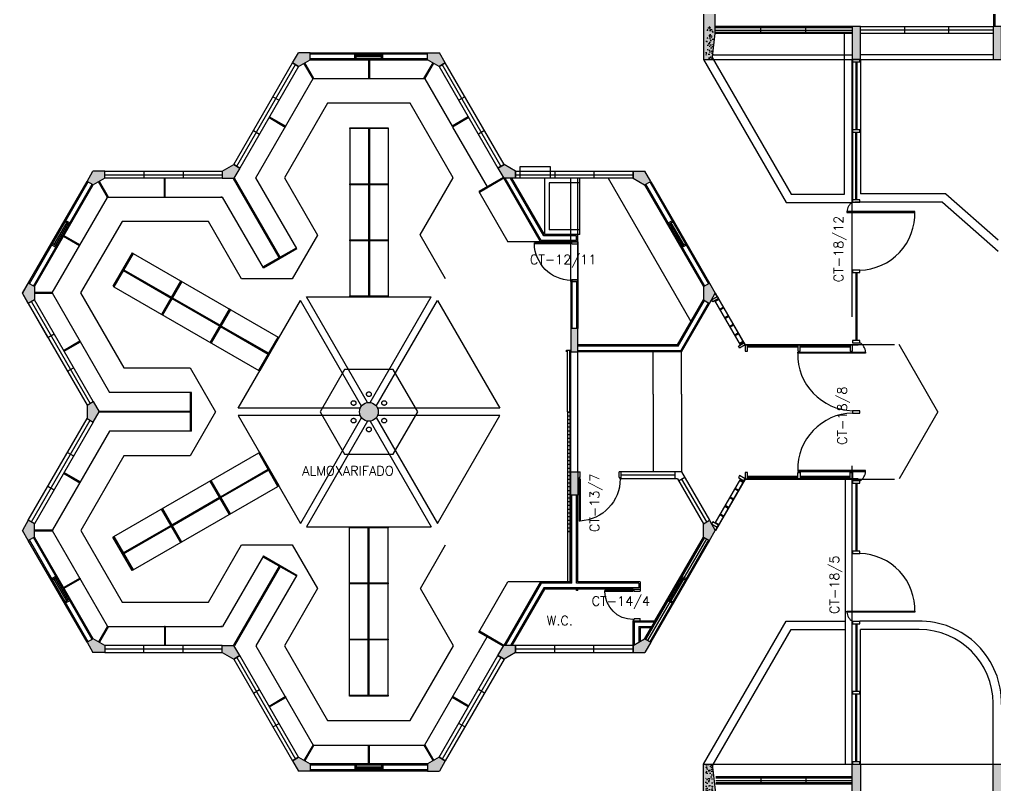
# Model space of a CAD drawing. Header units: millimetres. Extents: x 3605 to 3741, y 1123 to 1192.
# Drawn here: x 3605.4 to 3626.16, y 1149.5 to 1165.8 of the extents above; entities that cross this region are included whole.
import ezdxf

# ---------------------------------------------------------------- set-up
doc = ezdxf.new("R2010")
doc.units = ezdxf.units.MM
doc.linetypes.add('HIDDEN', pattern=[9.524999999999999, 6.35, -3.175])
doc.linetypes.add('HIDDEN2', pattern=[4.762499999999999, 3.175, -1.5875])
for name, color, linetype in [('ar-alv', 2, 'Continuous'), ('ar-banc', 1, 'Continuous'), ('ar-cal', 2, 'Continuous'), ('ar-esq', 2, 'Continuous'), ('ar-estc', 1, 'Continuous'), ('ar-piso', 1, 'Continuous'), ('ar-projarmario', 1, 'HIDDEN'), ('ar-reboco', 2, 'Continuous'), ('cap01', 2, 'Continuous'), ('cap02', 1, 'Continuous'), ('el-lumin', 1, 'HIDDEN2'), ('ENDEREÇO', 2, 'Continuous'), ('esq-01', 1, 'Continuous'), ('esq-02', 1, 'Continuous'), ('esq-03', 1, 'HIDDEN'), ('estc-01', 3, 'Continuous'), ('h-estc', 3, 'Continuous'), ('MARGEM', 1, 'Continuous'), ('nivel', 1, 'Continuous'), ('proj', 1, 'HIDDEN'), ('ptm', 2, 'Continuous'), ('ptm1', 1, 'Continuous'), ('TEXTO', 2, 'Continuous')]:
    doc.layers.add(name, color=color, linetype=linetype)
doc.styles.add('UNB-100', font='simplex.shx', dxfattribs={"height": 0.2})
doc.styles.add('UNB1-100', font='simplex.shx', dxfattribs={"height": 0.2})

# ---------------------------------------------------------------- blocks, each defined once
blk = doc.blocks.new('plr01-01p')
at = {"layer": 'h-estc'}
blk.add_hatch(color=3, dxfattribs=at).paths.add_polyline_path([(0.09000000000000341, 0.07499999999999929), (-0.09000000000000341, 0.07499999999999929), (-0.09000000000000341, -0.625), (0.09000000000000341, -0.625)])
at = {"layer": 'estc-01', "color": 3}
blk.add_lwpolyline([(-0.09000000000000341, 0.07499999999999929), (-0.09000000000000341, -0.625), (0.09000000000000341, -0.625), (0.09000000000000341, 0.07499999999999929)], close=True, dxfattribs=at)
blk = doc.blocks.new('esq15-01p')
at = {"layer": 'esq-01'}
for p, q in [((2.91, 0), (0.09, 0)), ((1.03, -0.07500000000000284), (1.03, 0.07500000000000284)), ((1.97, -0.07500000000000284), (1.97, 0.07500000000000284))]:
    blk.add_line(p, q, dxfattribs=at)
at = {"layer": 'esq-02'}
blk.add_lwpolyline([(2.91, -0.07500000000000284), (0.09, -0.07500000000000284), (0.09, 0.07500000000000284), (2.91, 0.07500000000000284)], close=True, dxfattribs=at)
blk = doc.blocks.new('plr01-03p')
at = {"layer": 'h-estc'}
blk.add_hatch(color=256, dxfattribs=at).paths.add_polyline_path([(-0.1250000000000002, -0.4749999999999979), (-0.125, -0.9250000000000007), (0.125, -0.9250000000000007), (0.1249999999999999, 0.07499999999999929), (-0.05500000000000026, 0.07499999999999929)])
h = blk.add_hatch(dxfattribs=at)
h.set_pattern_fill('AR-CONC', color=256, scale=0.001, style=0)
h.set_pattern_definition([(50, (0, 0), (0.182184668996004, -0.01593908553890309), [0.01905, -0.20955]), (355, (0, 0), (-0.03524282597566699, 0.19105664288218), [0.01524, -0.16764]), (100.451, (0.015182, -0.00132825), (0.1469425016659592, 0.1751166878202919), [0.01619, -0.17809]), (46.18420000000001, (0, 0.0508), (0.2710790408921299, -0.04204232793272715), [0.028575, -0.314325]), (96.6356, (0.0225899, 0.04729650000000001), (0.2374042344662372, 0.2474255558900492), [0.024285, -0.267135]), (351.1840000000001, (0, 0.0508), (0.2374046058139339, 0.2474251178605977), [0.02286, -0.25146]), (21, (0.0254, 0.0381), (0.1516148798353833, -0.1022655185167625), [0.01905, -0.20955]), (326.0000000000001, (0.0254, 0.0381), (0.06180202834764707, 0.1841879661223193), [0.01524, -0.16764]), (71.4514, (0.0380345, 0.0295779), (0.2134164907701245, 0.08192285771605745), [0.01619, -0.17809]), (37.50000000000001, (0, 0), (0.003088603250591816, 0.0845550388731531), [0, -0.165608, 0, -0.17018, 0, -0.168275]), (7.499999999999999, (0, 0), (0.06681966251030574, 0.1001805748181195), [0, -0.09702799999999999, 0, -0.161798, 0, -0.06413500000000001]), (327.5, (-0.056642, 0), (0.1355905951668714, -0.005728743992673465), [0, -0.0635, 0, -0.19812, 0, -0.26289]), (317.5, (-0.082042, 0), (0.148129181386018, 0.02542649103333302), [0, -0.08255, 0, -0.131572, 0, -0.18669])])
h.paths.add_polyline_path([(0.07499999999999996, 1.387778780781446e-17), (-0.075, 1.387778780781446e-17), (-0.07500000000000019, -0.6249999999999996), (0.07499999999999976, -0.6249999999999996)])
h.paths.add_polyline_path([(0.07499999999999998, 0.07500000000000001), (-0.07499999999999998, 0.07500000000000002), (-0.07500000000000001, 1.387778780781446e-17), (0.07499999999999996, 1.387778780781446e-17)])
at = {"layer": 'estc-01'}
blk.add_lwpolyline([(-0.1250000000000002, -0.4750000000000014), (-0.125, -0.9250000000000007), (0.125, -0.9250000000000007), (0.1249999999999999, 0.07499999999999929), (-0.05500000000000027, 0.07499999999999929), (-0.1250000000000002, -0.4749999999999979)], close=True, dxfattribs=at)
blk = doc.blocks.new('esq51-01p')
at = {"layer": 'esq-01'}
for points in [[(-7.450214296648418, 0.07906304608901138), (-7.50021429664839, 0.07906304608901137), (-7.50021429664839, -0.07499999999999664), (-7.450214296648418, -0.07499999999999662)], [(-5.955214296648418, 0.07906304608901138), (-6.00521429664839, 0.07906304608901137), (-6.00521429664839, -0.07499999999999664), (-5.955214296648418, -0.07499999999999662)], [(-4.460214296648418, 0.07906304608901138), (-4.51021429664839, 0.07906304608901137), (-4.51021429664839, -0.07499999999999664), (-4.460214296648418, -0.07499999999999662)], [(-2.965214296648417, 0.07906304608901138), (-3.01521429664839, 0.07906304608901137), (-3.01521429664839, -0.07499999999999664), (-2.965214296648417, -0.07499999999999662)], [(-1.470214296648417, 0.07906304608901138), (-1.52021429664839, 0.07906304608901137), (-1.52021429664839, -0.07499999999999664), (-1.470214296648417, -0.07499999999999662)], [(0.02478570335158281, 0.07906304608901138), (-0.02521429664838948, 0.07906304608901137), (-0.02521429664838948, -0.07499999999999664), (0.02478570335158281, -0.07499999999999662)], [(1.519785703351583, 0.07906304608901138), (1.469785703351611, 0.07906304608901137), (1.469785703351611, -0.07499999999999664), (1.519785703351583, -0.07499999999999662)], [(3.014785703351582, 0.07906304608901138), (2.96478570335161, 0.07906304608901137), (2.96478570335161, -0.07499999999999664), (3.014785703351582, -0.07499999999999662)], [(4.509785703351583, 0.07906304608901138), (4.459785703351611, 0.07906304608901137), (4.459785703351611, -0.07499999999999664), (4.509785703351583, -0.07499999999999662)], [(6.004785703351584, 0.07906304608901138), (5.954785703351612, 0.07906304608901137), (5.954785703351612, -0.07499999999999664), (6.004785703351584, -0.07499999999999662)], [(7.499785703351583, 0.07906304608901138), (7.449785703351611, 0.07906304608901137), (7.449785703351611, -0.07499999999999664), (7.499785703351583, -0.07499999999999662)]]:
    blk.add_lwpolyline(points, close=True, dxfattribs=at)
at = {"layer": 'esq-02'}
for p, q in [((-7.450214296648418, 0.01000000000000221), (-6.00521429664839, 0.01000000000000239)), ((-4.51021429664839, 0.01000000000000221), (-5.955214296648418, 0.01000000000000239)), ((-1.52021429664839, 0.01000000000000222), (-2.965214296648417, 0.01000000000000238)), ((2.964785703351611, 0.01000000000000222), (1.519785703351583, 0.01000000000000238)), ((4.51021429664839, 0.01000000000000221), (5.955214296648418, 0.01000000000000239)), ((7.450214296648418, 0.01000000000000221), (6.00521429664839, 0.01000000000000239)), ((-7.450214296648418, -0.009999999999997792), (-6.00521429664839, -0.009999999999997615)), ((-4.51021429664839, -0.009999999999997792), (-5.955214296648418, -0.009999999999997615)), ((-1.52021429664839, -0.009999999999997788), (-2.965214296648417, -0.009999999999997608)), ((2.964785703351611, -0.009999999999997788), (1.519785703351583, -0.009999999999997608)), ((4.51021429664839, -0.009999999999997792), (5.955214296648418, -0.009999999999997615)), ((7.450214296648418, -0.009999999999997792), (6.00521429664839, -0.009999999999997615))]:
    blk.add_line(p, q, dxfattribs=at)
for points in [[(-1.270214296648418, -0.1979684769554926), (-1.250214296648418, -0.1979684769554926), (-1.250214296648418, 1.247031523044508), (-1.270214296648418, 1.247031523044508)], [(1.269785703351611, -0.1979684769554926), (1.249785703351612, -0.1979684769554926), (1.249785703351612, 1.247031523044508), (1.269785703351611, 1.247031523044508)], [(-4.260938375760381, 0.2020003097456873), (-4.240938375760384, 0.202000309745687), (-4.240530230667574, -1.242961401308101), (-4.260530230667574, -1.242961401308101)], [(4.260938375760381, 0.2020003097456873), (4.240938375760384, 0.202000309745687), (4.240530230667574, -1.242961401308101), (4.260530230667574, -1.242961401308101)]]:
    blk.add_lwpolyline(points, close=True, dxfattribs=at)
for centre in [(-4.250214296648418, 0.002031523044507155), (-1.260214296648418, 0.002031523044507363), (1.259785703351612, 0.002031523044507363), (4.250214296648418, 0.002031523044507155)]:
    blk.add_circle(centre, 0.009999999999999787, dxfattribs=at)
at = {"layer": 'nivel'}
for centre, radius, start, end in [((-1.223532836255894, 0.0486234151059951), 1.198705090295959, 1.455111765937259, 91.27542741414284), ((1.223104242959088, 0.0486234151059951), 1.198705090295959, 88.72457258585717, 178.5448882340627), ((-4.250214296648417, -0.03836035538036803), 0.2405997822373067, 92.55464946889154, 150.7878666403975), ((4.250214296648417, -0.03836035538036803), 0.2405997822373067, 29.21213335960255, 87.44535053110847), ((-4.213532836255894, -0.04456036901698039), 1.198705090295959, 267.7530313989897, 358.5448882340627), ((-1.260214296648417, 0.04242340146938275), 0.2405997822373067, 209.2121333596026, 267.6179409680664), ((1.259785703351611, 0.04242340146938275), 0.2405997822373067, 272.3820590319336, 330.7878666403975), ((4.213532836255894, -0.04456036901698039), 1.198705090295959, 181.4551117659373, 272.2469686010103)]:
    blk.add_arc(centre, radius, start, end, dxfattribs=at)
blk = doc.blocks.new('esq34-01p')
at = {"layer": 'esq-02'}
blk.add_lwpolyline([(2.499999999999966, -0.07500000000000284), (0, -0.07500000000000284), (0, 0.07500000000000284), (2.499999999999966, 0.07500000000000284)], close=True, dxfattribs=at)
at = {"layer": 'esq-03'}
for p, q in [((2.499999999999966, 0), (0, 0)), ((0.8333333333333222, -0.07500000000000284), (0.8333333333333222, 0.07500000000000284)), ((1.666666666666644, -0.07500000000000284), (1.666666666666644, 0.07500000000000284))]:
    blk.add_line(p, q, dxfattribs=at)
blk = doc.blocks.new('esq38-01p')
at = {"layer": 'esq-02'}
h = blk.add_hatch(dxfattribs=at)
h.set_pattern_fill('LINE', color=256, scale=0.025, angle=90, style=0)
h.set_pattern_definition([(90, (0, 0), (-0.079375, 4.860156466732559e-18), [])])
h.paths.add_polyline_path([(2.55, -0.025), (2.55, 0.025), (0, 0.025), (0, -0.025)])
for p, q in [((0, -0.025), (0, 0.025)), ((0, 0.025), (2.55, 0.025)), ((2.55, 0.025), (2.55, -0.025)), ((0, -0.025), (2.55, -0.025))]:
    blk.add_line(p, q, dxfattribs=at)
blk = doc.blocks.new('cp-02p')
at = {"layer": 'cap01'}
for p, q in [((-0.7499999999997957, 0.599999999999986), (-0.7499999999998526, 0.5000000000000769)), ((-0.7499999999997957, 0.5999999999999576), (-1.936228954946273e-13, 0.5999999999999576)), ((-0.7499999999998526, 0.4999999999999633), (-0.0999999999998753, 0.4999999999997643)), ((-0.7254926487662718, 0.599999999999986), (2.611244553918368e-13, 0.5999999999999576)), ((-0.09999999999993214, -0.4999999999999911), (-0.09999999999981846, 0.4999999999998211)), ((1.943911462319956e-13, -0.6000000000000425), (-1.936228954946273e-13, 0.5999999999999576)), ((-0.7499999999999055, -0.4999999999999627), (-0.09999999999993214, -0.4999999999999911)), ((-0.7499999999999059, -0.4999999999999627), (-0.7499999999999059, -0.6000000000000423)), ((-0.7499999999997957, -0.6000000000000423), (-1.936228954946273e-13, -0.6000000000000423))]:
    blk.add_line(p, q, dxfattribs=at)
at = {"layer": 'cap02'}
blk.add_line((-0.7499999999998526, 0.5000000000000769), (-0.7499999999999055, -0.4999999999999627), dxfattribs=at)
blk = doc.blocks.new('pm-90-01p')
at = {"layer": 'ptm'}
for p, q in [((0.1049999999999993, 0.07500000000000284), (0.1049999999999993, 0.9747777503361661)), ((0.1249999999999989, 0.9747777503361732), (0.1049999999999957, 0.9747777503361732)), ((0.1249999999999989, 0.07500000000000284), (0.1249999999999989, 0.9747777503361732)), ((0.1049999999999886, 0.07500000000000995), (0.07999999999998864, 0.07500000000000995)), ((0.07999999999998864, 0.07500000000000995), (0.07999999999998864, -0.07499999999999005)), ((0.1249999999999918, 0.07500000000000995), (0.1049999999999886, 0.07500000000000995)), ((0.1249999999999918, 0.07500000000000995), (0.1049999999999886, 0.07500000000000995)), ((0.1049999999999993, 0.07500000000000284), (0.1049999999999993, 0.05000000000000284)), ((0.1249999999999989, 0.05000000000000285), (0.1049999999999993, 0.05000000000000284)), ((0.1249999999999989, 0.05000000000000285), (0.1249999999999989, -0.07499999999999005)), ((0.9549999516657129, 0.050049855730863), (0.9549999516657129, -0.0749501442691299)), ((0.9549999516657129, 0.050049855730863), (0.9749999516657125, 0.05004985573086299)), ((0.9749999516657232, 0.0750498557308701), (0.9999999516657232, 0.0750498557308701)), ((0.9749999516657125, 0.075049855730863), (0.9749999516657125, 0.05004985573086299)), ((0.9999999516657232, 0.0750498557308701), (0.9999999516657232, -0.0749501442691299)), ((0.07999999999998864, -0.07499999999999005), (0.1249999999999989, -0.07499999999999005)), ((0.9999999516657232, -0.0749501442691299), (0.9549999516657129, -0.0749501442691299))]:
    blk.add_line(p, q, dxfattribs=at)
at = {"layer": 'ptm', "color": 1}
blk.add_arc((0.07286527024209391, 0.07415032318376459), 0.9021351298924664, 0.0539640915262064, 86.68700944084597, dxfattribs=at)
blk = doc.blocks.new('esq36-01p')
at = {"layer": 'ar-reboco'}
for p, q in [((2.279422863405998, 0.07500000000000284), (0.9999999516657212, 0.07499999999999574)), ((2.142820323027547, -0.07499999999999596), (2.142820323027546, 0.07500000000000195)), ((2.279422863405998, 0.07500000000000284), (2.874999999999986, -0.9565698604072281)), ((2.192820323027547, -0.07499999999999574), (0.9999999516657212, -0.07499999999999574)), ((2.192820323027547, -0.07499999999999574), (2.745096189432317, -1.031569860407224)), ((2.217820323027546, -0.1183012701892183), (2.347724133595216, -0.0433012701892197))]:
    blk.add_line(p, q, dxfattribs=at)
at = {"layer": 'esq-01'}
for p, q in [((2.142820323027547, 3.33066907387547e-15), (0.9999999516657215, -2.886579864025407e-15)), ((2.28277222831138, -0.08080127018921979), (2.810048094716147, -0.9940698604072298)), ((2.745096189432229, -1.031569860407163), (2.874999999999891, -0.9565698604071464))]:
    blk.add_line(p, q, dxfattribs=at)
at = {"layer": 'ar-esq', "xscale": -1, "rotation": 179.9999999999998}
blk.add_blockref('pm-90-01p', (0, 0), dxfattribs=at)
blk = doc.blocks.new('pm-80-02p')
at = {"layer": 'ptm'}
for p, q in [((0.1049999999999993, 0.07500000000000284), (0.1043882430427063, 0.8497650255116661)), ((0.1243882430427059, 0.8497650255116732), (0.1043882430427028, 0.8497650255116732)), ((0.1249999999999989, 0.07500000000000284), (0.1243882430427059, 0.8497650255116732)), ((0.1049999999999886, 0.07500000000000995), (0.07999999999998864, 0.07500000000000995)), ((0.07999999999998864, 0.07500000000000995), (0.07999999999998864, -0.07499999999999005)), ((0.1249999999999918, 0.07500000000000995), (0.1049999999999886, 0.07500000000000995)), ((0.1049999999999993, 0.07500000000000284), (0.1049999999999993, 0.05000000000000284)), ((0.1249999999999989, 0.05000000000000285), (0.1049999999999993, 0.05000000000000284)), ((0.1249999999999989, 0.05000000000000285), (0.1249999999999989, -0.07499999999999005)), ((0.8849999999999784, 0.05000000000000285), (0.8849999999999784, -0.07499999999999005)), ((0.8849999999999784, 0.05000000000000285), (0.9049999999999779, 0.05000000000000285)), ((0.9049999999999886, 0.07500000000000995), (0.9299999999999886, 0.07500000000000995)), ((0.9049999999999779, 0.07500000000000284), (0.9049999999999779, 0.05000000000000285)), ((0.9299999999999886, 0.07500000000000995), (0.9299999999999886, -0.07499999999999005)), ((0.07999999999998864, -0.07499999999999005), (0.1249999999999989, -0.07499999999999005)), ((0.9299999999999886, -0.07499999999999005), (0.8849999999999784, -0.07499999999999005))]:
    blk.add_line(p, q, dxfattribs=at)
at = {"layer": 'ptm1', "color": 1}
blk.add_arc((0.1049999999999993, 0.05000000000000284), 0.7999999999999786, 1.790784659328997, 88.61128341044872, dxfattribs=at)
blk = doc.blocks.new('pm-60-01p')
at = {"layer": 'ptm'}
for p, q in [((0.1049999999999993, 0.07500000000000284), (0.1049999999999993, 0.6750000000000028)), ((0.1249999999999989, 0.6750000000000099), (0.1049999999999957, 0.6750000000000099)), ((0.1249999999999989, 0.07500000000000284), (0.1249999999999989, 0.6750000000000099)), ((0.1249999999999918, 0.07500000000000995), (0.1049999999999886, 0.07500000000000995))]:
    blk.add_line(p, q, dxfattribs=at)
at = {"layer": 'ptm1'}
blk.add_arc((0.1249999999999989, 0.07500000000000284), 0.6000000000000071, 6.771931009282658e-13, 90, dxfattribs=at)
blk = doc.blocks.new('plr03-01p')
at = {"layer": 'h-estc'}
blk.add_hatch(color=3, dxfattribs=at).paths.add_polyline_path([(-0.2450961894323349, 0.2915063509460953), (-0.3750000000000036, 0.2165063509460942), (-0.2500000000000178, -1.598721155460225e-14), (0, 0), (-1.77635683940025e-14, 0.1500000000000004)])
at = {"layer": 'ar-estc', "color": 3}
for p, q in [((-0.2450961894323349, 0.2915063509460953), (-0.3750000000000036, 0.2165063509460943)), ((-0.3750000000000036, 0.2165063509460943), (-0.2500000000000178, -1.598721155460225e-14)), ((-0.2450961894323349, 0.2915063509460953), (-1.77635683940025e-14, 0.1500000000000004)), ((0, 0), (-0.2500000000000178, -1.598721155460225e-14)), ((-1.77635683940025e-14, 0.1500000000000004), (0, 0))]:
    blk.add_line(p, q, dxfattribs=at)
blk = doc.blocks.new('eq27')
at = {"layer": 'proj', "ltscale": 0.3}
for p, q in [((-0.2799037466846244, 0.1848077178905498), (-0.1499999101914682, 0.2598076729862981)), ((-0.2649037556654719, 0.1588269505919158), (-0.1349999191723157, 0.2338269056876641)), ((0.05705761727642766, -0.2788268787450932), (-0.2129422210681753, 0.188826932630235)), ((0.08303838457507595, -0.2638268877259264), (-0.1869614537695554, 0.2038269236493733)), ((0.005096082679159508, -0.3088268607833839), (0.1349999191723157, -0.2338269056876356)), ((0.02009607369831201, -0.334807628082018), (0.1499999101914682, -0.2598076729862697))]:
    blk.add_line(p, q, dxfattribs=at)

msp = doc.modelspace()

# ---------------------------------------------------------------- hatches: boundary and pattern name
at = {"layer": 'h-estc'}
for points in [[(3617.274376000936, 1159.226198187053), (3617.124376000936, 1159.226198187053), (3617.124376000936, 1158.726198187053), (3617.274376000936, 1158.726198187053)], [(3606.834183622071, 1157.309691836107), (3606.964087432639, 1157.234691836107), (3607.089087432639, 1157.451198187053), (3606.964087432639, 1157.667704537999), (3606.834183622071, 1157.592704537999)], [(3613.029279811504, 1157.451198187053, 1), (3612.629279811504, 1157.451198187053, 1)], [(3617.274376000936, 1156.176198187053), (3617.124376000936, 1156.176198187053), (3617.124376000936, 1155.676198187053), (3617.274376000936, 1155.676198187053)]]:
    msp.add_hatch(color=3, dxfattribs=at).paths.add_polyline_path(points)

# ---------------------------------------------------------------- linework, layer by layer
at = {"layer": 'ar-alv'}
for p, q in [((3626.149376000936, 1165.651198187053), (3626.149376000936, 1169.151198187053)), ((3623.109376000937, 1165.626198187054), (3620.199376000936, 1165.626198187054)), ((3623.109376000937, 1165.526198187054), (3620.199376000936, 1165.526198187054)), ((3611.579279811504, 1165.070427685295), (3614.079279802862, 1165.070426821113)), ((3611.579279811504, 1164.970427685295), (3614.079279768295, 1164.970426821112)), ((3605.605833508762, 1160.178281181444), (3606.855834252845, 1162.343344251329)), ((3616.493232621072, 1161.09735060976), (3615.728243514396, 1162.42235060976)), ((3616.550967647991, 1161.19735060976), (3615.843713568233, 1162.42235060976)), ((3618.802726114245, 1162.343344690905), (3620.05272536152, 1160.178280756836)), ((3605.69243604914, 1160.128281181444), (3606.94243677594, 1162.293344221393)), ((3618.716123573867, 1162.293344690905), (3619.966122803858, 1160.128280786772)), ((3617.249326145205, 1161.09735060976), (3616.493232621072, 1161.09735060976)), ((3617.249326145205, 1161.19735060976), (3616.550967647991, 1161.19735060976)), ((3617.249326145205, 1161.09735060976), (3617.249326145205, 1161.19735060976)), ((3617.149326145205, 1160.22235060976), (3617.149376000936, 1159.226198187053)), ((3617.249326145205, 1160.22235060976), (3617.249376000936, 1159.226198187053)), ((3619.406630080694, 1158.851198187053), (3619.966122825463, 1159.82026804746)), ((3620.73473843783, 1158.876999457242), (3620.19002365992, 1159.820473128216)), ((3620.808350597151, 1158.919499457242), (3620.263635819241, 1159.862973128216)), ((3619.464365107612, 1158.751198187053), (3620.052725365842, 1159.77026804746)), ((3619.406630080694, 1158.851198187053), (3617.274376000936, 1158.851198187053)), ((3619.464365107612, 1158.751198187053), (3617.274376000936, 1158.751198187053)), ((3620.73473843783, 1156.025396916864), (3620.19002365992, 1155.08192324589)), ((3620.808350597151, 1155.982896916864), (3620.263635819241, 1155.039423245891)), ((3617.149376000936, 1153.805045764346), (3617.149376000936, 1155.676198187053)), ((3617.249376000936, 1153.805045764346), (3617.249376000936, 1155.676198187053)), ((3606.855833508762, 1152.559051683201), (3605.605834261487, 1154.72411561727)), ((3606.94243604914, 1152.609051683201), (3605.692436819149, 1154.774115587334)), ((3619.966123573867, 1154.774115192663), (3618.716122847067, 1152.609052152713)), ((3620.052725365842, 1154.724115624754), (3618.802725365842, 1152.559052115293)), ((3620.052726114246, 1154.724115192662), (3618.802725370162, 1152.559052122777)), ((3618.930316108612, 1152.980045764346), (3619.966122825464, 1154.774115624754)), ((3616.493232621072, 1153.805045764346), (3615.728243514396, 1152.480045764346)), ((3617.149376000936, 1153.805045764346), (3616.493232621072, 1153.805045764346)), ((3618.574376000936, 1153.805045764346), (3617.249376000936, 1153.805045764346)), ((3618.574376000936, 1153.805045764346), (3618.574376000936, 1153.705045764346)), ((3616.550967647991, 1153.705045764346), (3615.843713568233, 1152.480045764346)), ((3618.574376000936, 1153.705045764346), (3616.550967647991, 1153.705045764346)), ((3618.474376000936, 1152.980045764346), (3618.930316108612, 1152.980045764346)), ((3618.474376000936, 1152.980045764346), (3618.474376000936, 1152.494479521076)), ((3618.574376000936, 1152.880045764347), (3618.872581081693, 1152.880045764347)), ((3618.574376000936, 1152.880045764347), (3618.574376000936, 1152.552214547995)), ((3618.716122825463, 1152.609052115293), (3618.872581081693, 1152.880045764347)), ((3614.079279811504, 1149.931968688811), (3611.579279854713, 1149.931969552994)), ((3614.079279811504, 1149.831968688811), (3611.579279820146, 1149.831969552994)), ((3623.116815068093, 1149.655027009331), (3620.206815068093, 1149.655027009332)), ((3623.116815068093, 1149.555027009332), (3620.206815068093, 1149.555027009332))]:
    msp.add_line(p, q, dxfattribs=at)
at = {"layer": 'ar-alv', "color": 2}
for p, q in [((3620.20002365992, 1159.80315262014), (3620.273635819241, 1159.84565262014)), ((3620.29502365992, 1159.638607793421), (3620.368635819241, 1159.681107793421)), ((3620.30502365992, 1159.621287285345), (3620.378635819241, 1159.663787285345)), ((3620.40002365992, 1159.456742458626), (3620.473635819242, 1159.499242458626)), ((3620.41002365992, 1159.439421950551), (3620.483635819241, 1159.48192195055)), ((3620.50502365992, 1159.274877123832), (3620.578635819242, 1159.317377123832)), ((3620.51502365992, 1159.257556615756), (3620.588635819242, 1159.300056615756)), ((3620.61002365992, 1159.093011789037), (3620.683635819242, 1159.135511789037)), ((3620.62002365992, 1159.075691280961), (3620.693635819242, 1159.118191280961)), ((3620.71502365992, 1158.911146454242), (3620.788635819242, 1158.953646454242)), ((3620.725023659921, 1158.893825946167), (3620.798635819242, 1158.936325946167)), ((3620.71502365992, 1155.991249919864), (3620.788635819242, 1155.948749919864)), ((3620.725023659921, 1156.00857042794), (3620.798635819242, 1155.966070427939)), ((3620.61002365992, 1155.809384585069), (3620.683635819242, 1155.766884585069)), ((3620.62002365992, 1155.826705093145), (3620.693635819242, 1155.784205093145)), ((3620.40002365992, 1155.44565391548), (3620.473635819241, 1155.40315391548)), ((3620.41002365992, 1155.462974423556), (3620.483635819241, 1155.420474423556)), ((3620.50502365992, 1155.627519250274), (3620.578635819242, 1155.585019250275)), ((3620.51502365992, 1155.64483975835), (3620.588635819242, 1155.60233975835)), ((3620.29502365992, 1155.263788580685), (3620.368635819241, 1155.221288580685)), ((3620.30502365992, 1155.281109088761), (3620.378635819241, 1155.238609088761)), ((3620.20002365992, 1155.099243753966), (3620.273635819241, 1155.056743753966))]:
    msp.add_line(p, q, dxfattribs=at)
at = {"layer": 'ar-banc'}
for p, q in [((3611.641048956866, 1164.535426821113), (3611.44807146275, 1164.86967364564)), ((3611.658369464942, 1164.545426821113), (3611.465391970826, 1164.87967364564)), ((3612.819279811504, 1164.945426821113), (3612.819279811504, 1164.545426821113)), ((3612.839279811504, 1164.945426821113), (3612.839279811504, 1164.545426821113)), ((3614.000190158065, 1164.545426821113), (3614.193167652182, 1164.87967364564)), ((3614.017510666141, 1164.535426821113), (3614.210488160258, 1164.86967364564)), ((3610.426837340115, 1162.432350609759), (3611.646822459558, 1164.545426821113)), ((3611.658369464942, 1164.545426821113), (3611.641048956866, 1164.535426821113)), ((3611.646822459558, 1164.545426821113), (3614.000190158065, 1164.545426821113)), ((3612.819279811504, 1164.545426821113), (3612.839279811504, 1164.545426821113)), ((3614.000190158065, 1164.545426821113), (3614.017510666141, 1164.535426821113)), ((3614.017510666141, 1164.535426821113), (3614.597965839422, 1163.530048969474)), ((3610.704183622071, 1163.712728461398), (3611.050593783585, 1163.512728461398)), ((3610.714183622071, 1163.730048969474), (3611.060593783585, 1163.530048969474)), ((3614.944376000936, 1163.730048969474), (3614.597965839422, 1163.530048969474)), ((3614.954376000936, 1163.712728461398), (3614.607965839422, 1163.512728461398)), ((3611.050593783585, 1163.512728461398), (3611.060593783585, 1163.530048969474)), ((3612.422731634896, 1163.479274398406), (3612.422731634895, 1159.919274398407)), ((3612.822731634895, 1163.479274398406), (3612.822731634895, 1162.305941065073)), ((3612.842731634895, 1163.479274398406), (3612.842731634895, 1162.305941065073)), ((3613.242731634895, 1163.479274398406), (3613.242731634895, 1159.919274398406)), ((3614.607965839422, 1163.512728461398), (3615.342965839423, 1162.239671117835)), ((3607.270665627548, 1162.012386308355), (3607.077972283279, 1162.346602616765)), ((3607.28800672188, 1162.02235060976), (3607.095298771431, 1162.356592251808)), ((3608.478278982798, 1162.02235060976), (3608.478278982798, 1162.42235060976)), ((3608.498278982798, 1162.02235060976), (3608.498278982798, 1162.42235060976)), ((3610.921933529546, 1160.734818855029), (3609.950523368032, 1162.41735060976)), ((3610.939254037622, 1160.744818855029), (3609.967843876108, 1162.42735060976)), ((3611.295664199135, 1160.927498346953), (3610.426837340115, 1162.432350609759)), ((3615.689376000936, 1162.439671117835), (3615.169760758665, 1162.139671117835)), ((3615.699376000936, 1162.42235060976), (3615.179760758665, 1162.12235060976)), ((3617.91995313753, 1162.42235060976), (3619.679760758665, 1159.374274398406)), ((3612.822731634895, 1162.285941065073), (3612.822731634895, 1161.11260773174)), ((3612.842731634895, 1162.285941065073), (3612.842731634895, 1161.11260773174)), ((3615.169760758665, 1162.139671117835), (3615.785978541315, 1161.07235060976)), ((3606.089512905527, 1159.982512053963), (3607.270665627548, 1162.012386308355)), ((3607.270665627548, 1162.012386308355), (3607.28800672188, 1162.02235060976)), ((3607.28800672188, 1162.02235060976), (3609.716696509011, 1162.02235060976)), ((3608.498278982798, 1162.02235060976), (3608.478278982798, 1162.02235060976)), ((3609.698551243716, 1162.02235060976), (3609.678551243716, 1162.02235060976)), ((3610.585523368032, 1160.517498346953), (3609.716696509011, 1162.02235060976)), ((3606.329359924564, 1161.18996353312), (3606.675089266537, 1160.988788927121)), ((3606.339418654864, 1161.207250000218), (3606.685147996837, 1161.00607539422)), ((3612.822731634895, 1161.09260773174), (3612.822731634895, 1159.919274398406)), ((3612.842731634895, 1161.09260773174), (3612.842731634895, 1159.919274398406)), ((3616.478798864342, 1161.07235060976), (3615.785978541315, 1161.07235060976)), ((3610.575523368032, 1160.534818855029), (3611.285664199135, 1160.944818855029)), ((3610.585523368032, 1160.517498346953), (3611.295664199135, 1160.927498346953)), ((3607.815538588219, 1160.823296075028), (3610.898589025691, 1159.043296075028)), ((3610.939254037622, 1160.744818855029), (3610.921933529546, 1160.734818855029)), ((3607.605538588219, 1160.459565405439), (3608.621675061993, 1159.872898738772)), ((3607.615538588219, 1160.476885913514), (3608.631675061993, 1159.890219246847)), ((3607.405538588219, 1160.113155243925), (3610.488589025691, 1158.333155243925)), ((3606.089512905527, 1159.992512053963), (3605.714087432639, 1159.992512053963)), ((3606.089512905527, 1159.972512053963), (3605.714087432639, 1159.972512053963)), ((3606.089512905527, 1159.982512053963), (3607.314254037623, 1157.861198187053)), ((3608.638995570068, 1159.862898738772), (3609.655132043842, 1159.276232072105)), ((3608.648995570069, 1159.880219246847), (3609.665132043842, 1159.293552580181)), ((3609.672452551918, 1159.266232072105), (3610.688589025691, 1158.679565405438)), ((3609.682452551918, 1159.283552580181), (3610.698589025691, 1158.696885913514)), ((3606.334087432639, 1158.758896546768), (3606.680497594153, 1158.958896546768)), ((3606.344087432639, 1158.741576038692), (3606.690497594153, 1158.941576038692)), ((3618.878798864342, 1157.826198187053), (3618.878798864342, 1158.726198187053)), ((3619.478798864342, 1157.826198187053), (3619.478798864342, 1158.726198187053)), ((3609.051907755666, 1157.861198187053), (3607.314254037623, 1157.861198187053)), ((3609.031907755666, 1157.041198187053), (3609.031907755666, 1157.861198187053)), ((3609.051907755666, 1157.041198187053), (3609.051907755666, 1157.861198187053)), ((3618.878798864342, 1157.826198187053), (3618.878798864342, 1156.176198187053)), ((3619.478798864342, 1157.826198187053), (3619.478798864342, 1156.176198187053)), ((3609.031907755666, 1157.461198187053), (3607.089087432639, 1157.461198187053)), ((3609.031907755666, 1157.441198187053), (3607.089087432639, 1157.441198187053)), ((3609.031907755666, 1157.461198187053), (3609.031907755666, 1157.441198187053)), ((3607.314254037623, 1157.041198187053), (3606.100042420872, 1154.9381219757)), ((3609.051907755666, 1157.041198187053), (3607.314254037623, 1157.041198187053)), ((3607.402086764827, 1154.795219863675), (3610.4851372023, 1156.575219863675)), ((3606.334087432639, 1156.143499827338), (3606.680497594153, 1155.943499827339)), ((3606.344087432639, 1156.160820335414), (3606.690497594153, 1155.960820335414)), ((3609.669000728526, 1155.642143035494), (3610.6851372023, 1156.228809702161)), ((3609.679000728526, 1155.624822527418), (3610.6951372023, 1156.211489194085)), ((3607.812086764827, 1154.085079032571), (3610.8951372023, 1155.865079032571)), ((3608.635543746677, 1155.045476368828), (3609.651680220451, 1155.632143035494)), ((3608.645543746677, 1155.028155860752), (3609.66168022045, 1155.614822527418)), ((3607.602086764827, 1154.448809702161), (3608.618223238601, 1155.035476368827)), ((3605.714087432639, 1154.9381219757), (3606.100042420872, 1154.9381219757)), ((3605.714087432639, 1154.9181219757), (3606.100042420872, 1154.9181219757)), ((3606.100042420872, 1154.9381219757), (3606.100042420872, 1154.9181219757)), ((3607.270952767434, 1152.890045764346), (3606.100042420872, 1154.9181219757)), ((3607.612086764827, 1154.431489194085), (3608.628223238601, 1155.018155860752)), ((3612.415827988112, 1151.4231219757), (3612.415827988112, 1154.9831219757)), ((3612.815827988112, 1153.809788642366), (3612.815827988112, 1154.9831219757)), ((3612.835827988112, 1153.809788642366), (3612.835827988112, 1154.9831219757)), ((3613.235827988112, 1151.4231219757), (3613.235827988112, 1154.9831219757)), ((3610.585523368032, 1154.384898027153), (3609.716696509011, 1152.880045764347)), ((3610.575523368032, 1154.367577519077), (3611.285664199135, 1153.957577519077)), ((3610.585523368032, 1154.384898027153), (3611.295664199135, 1153.974898027153)), ((3610.921933529546, 1154.167577519077), (3609.950523368032, 1152.485045764346)), ((3610.939254037622, 1154.157577519077), (3609.967843876108, 1152.475045764346)), ((3610.939254037622, 1154.157577519077), (3610.921933529546, 1154.167577519077)), ((3606.334087432639, 1153.712744124061), (3606.680497594153, 1153.912744124061)), ((3606.344087432639, 1153.695423615985), (3606.690497594153, 1153.895423615985)), ((3606.690497594153, 1153.895423615985), (3606.680497594153, 1153.912744124061)), ((3611.295664199135, 1153.974898027153), (3610.426837340115, 1152.470045764347)), ((3612.815827988112, 1152.616455309033), (3612.815827988112, 1153.789788642366)), ((3612.835827988112, 1152.616455309033), (3612.835827988112, 1153.789788642366)), ((3615.169760758665, 1152.762725256271), (3615.785978541315, 1153.830045764346)), ((3616.478798864342, 1153.830045764346), (3615.785978541315, 1153.830045764346)), ((3607.270952767434, 1152.890045764346), (3607.077975273317, 1152.555798939819)), ((3607.28827327551, 1152.880045764347), (3607.095295781393, 1152.545798939819)), ((3607.270952767434, 1152.890045764346), (3607.28800672188, 1152.880045764347)), ((3607.28800672188, 1152.880045764347), (3609.716696509011, 1152.880045764347)), ((3608.478278982798, 1152.880045764347), (3608.478278982798, 1152.480045764346)), ((3608.498278982798, 1152.880045764347), (3608.478278982798, 1152.880045764347)), ((3608.498278982798, 1152.880045764347), (3608.498278982798, 1152.480045764346)), ((3609.698551243716, 1152.880045764347), (3609.678551243716, 1152.880045764347)), ((3615.689376000936, 1152.462725256271), (3615.169760758665, 1152.762725256271)), ((3615.699376000936, 1152.480045764346), (3615.179760758665, 1152.780045764346)), ((3612.815827988112, 1151.4231219757), (3612.815827988112, 1152.596455309033)), ((3612.835827988112, 1151.4231219757), (3612.835827988112, 1152.596455309033)), ((3614.017510666141, 1150.366969552993), (3615.342965839422, 1152.662725256271)), ((3610.426837340115, 1152.470045764347), (3611.646822459558, 1150.356969552993)), ((3610.704183622071, 1151.189667912708), (3611.050593783585, 1151.389667912708)), ((3610.714183622071, 1151.172347404632), (3611.060593783585, 1151.372347404632)), ((3611.050593783585, 1151.389667912708), (3611.060593783585, 1151.372347404632)), ((3614.607965839422, 1151.389667912708), (3614.597965839422, 1151.372347404632)), ((3614.944376000936, 1151.172347404632), (3614.597965839422, 1151.372347404632)), ((3614.954376000936, 1151.189667912708), (3614.607965839422, 1151.389667912708)), ((3611.641048956866, 1150.366969552993), (3611.44807146275, 1150.032722728466)), ((3611.658369464942, 1150.356969552993), (3611.465391970826, 1150.022722728466)), ((3611.658369464942, 1150.356969552993), (3611.641048956866, 1150.366969552993)), ((3611.646822459558, 1150.356969552993), (3614.000190158065, 1150.356969552993)), ((3612.819279811504, 1149.956969552993), (3612.819279811504, 1150.356969552993)), ((3612.819279811504, 1150.356969552993), (3612.839279811504, 1150.356969552993)), ((3612.839279811504, 1149.956969552993), (3612.839279811504, 1150.356969552993)), ((3614.000190158065, 1150.356969552993), (3614.193167652182, 1150.022722728466)), ((3614.017510666141, 1150.366969552993), (3614.210488160258, 1150.032722728466))]:
    msp.add_line(p, q, dxfattribs=at)
for points in [[(3613.242731634895, 1163.499274398406), (3613.242731634895, 1163.479274398406), (3612.422731634895, 1163.479274398406), (3612.422731634896, 1163.499274398406)], [(3613.242731634895, 1162.305941065073), (3613.242731634895, 1162.285941065073), (3612.422731634895, 1162.285941065073), (3612.422731634895, 1162.305941065073)], [(3613.242731634895, 1161.11260773174), (3613.242731634895, 1161.09260773174), (3612.422731634895, 1161.09260773174), (3612.422731634895, 1161.11260773174)], [(3607.798218080143, 1160.833296075028), (3607.815538588219, 1160.823296075028), (3607.405538588219, 1160.113155243925), (3607.388218080143, 1160.123155243925)], [(3608.831675061993, 1160.236629408361), (3608.848995570068, 1160.226629408361), (3608.438995570069, 1159.516488577258), (3608.421675061993, 1159.526488577258)], [(3613.242731634895, 1159.919274398406), (3613.242731634895, 1159.899274398406), (3612.422731634895, 1159.899274398406), (3612.422731634895, 1159.919274398407)], [(3609.865132043842, 1159.639962741695), (3609.882452551918, 1159.629962741695), (3609.472452551918, 1158.919821910591), (3609.455132043842, 1158.929821910591)], [(3610.898589025691, 1159.043296075028), (3610.915909533767, 1159.033296075028), (3610.505909533767, 1158.323155243925), (3610.488589025691, 1158.333155243925)], [(3610.4851372023, 1156.575219863675), (3610.502457710375, 1156.585219863675), (3610.912457710375, 1155.875079032571), (3610.8951372023, 1155.865079032571)], [(3609.45168022045, 1155.978553197008), (3609.469000728526, 1155.988553197008), (3609.879000728526, 1155.278412365905), (3609.86168022045, 1155.268412365905)], [(3608.418223238601, 1155.381886530341), (3608.435543746677, 1155.391886530341), (3608.845543746677, 1154.681745699238), (3608.828223238601, 1154.671745699238)], [(3612.415827988112, 1154.9831219757), (3612.415827988112, 1155.0031219757), (3613.235827988112, 1155.0031219757), (3613.235827988112, 1154.9831219757)], [(3607.384766256751, 1154.785219863675), (3607.402086764827, 1154.795219863675), (3607.812086764827, 1154.085079032571), (3607.794766256752, 1154.075079032571)], [(3612.415827988112, 1153.789788642366), (3612.415827988112, 1153.809788642366), (3613.235827988112, 1153.809788642366), (3613.235827988112, 1153.789788642366)], [(3612.415827988112, 1152.596455309033), (3612.415827988112, 1152.616455309033), (3613.235827988112, 1152.616455309033), (3613.235827988112, 1152.596455309033)], [(3612.415827988112, 1151.4031219757), (3612.415827988112, 1151.4231219757), (3613.235827988112, 1151.4231219757), (3613.235827988112, 1151.4031219757)]]:
    msp.add_lwpolyline(points, close=True, dxfattribs=at)
msp.add_lwpolyline([(3612.309664569233, 1158.351198187053), (3611.790049326962, 1157.451198187053), (3612.309664569233, 1156.551198187053), (3613.348895053774, 1156.551198187053), (3613.868510296045, 1157.451198187053), (3613.348895053774, 1158.351198187053), (3612.309664569233, 1158.351198187053)], dxfattribs=at)
at = {"layer": 'ar-cal'}
for p, q in [((3622.949376000935, 1162.084911560798), (3622.949376000935, 1165.501198187054)), ((3619.949376000935, 1164.951198187054), (3621.708150404634, 1161.904911560798)), ((3620.134405710036, 1164.990717329982), (3621.812073453088, 1162.084911560798)), ((3623.120312954847, 1164.951198187054), (3623.120312954847, 1161.960983890405)), ((3623.289376000936, 1164.951198187054), (3623.289376000936, 1162.090983890405)), ((3625.102735916531, 1162.090983890405), (3623.289376000936, 1162.090983890405)), ((3625.102735916531, 1162.090983890405), (3626.214376000936, 1161.112822096926)), ((3621.708150404634, 1161.904911560798), (3623.109376000936, 1161.904911560798)), ((3621.812073453088, 1162.084911560798), (3622.949376000935, 1162.084911560798)), ((3625.034817559709, 1161.910983890405), (3623.169590297584, 1161.910983890405)), ((3625.034817559709, 1161.910983890405), (3626.214376000936, 1160.87305892119)), ((3622.959376000936, 1156.026198187053), (3622.959376000936, 1149.951198187053)), ((3619.949376000935, 1149.951198187052), (3621.708150404634, 1152.997484813308)), ((3621.708150404634, 1152.997484813308), (3622.964376000935, 1152.997484813308)), ((3624.512024273494, 1152.997484813308), (3623.274376000936, 1152.997484813308)), ((3620.134405710036, 1149.911679044124), (3621.812073453088, 1152.817484813308)), ((3621.812073453088, 1152.817484813308), (3622.959376000936, 1152.817484813308)), ((3623.289376000936, 1149.951198187053), (3623.289376000936, 1152.817484813308)), ((3624.539376000936, 1152.817484813308), (3623.289376000936, 1152.817484813308)), ((3626.109376000936, 1149.951198187053), (3626.109376000936, 1151.247484813308))]:
    msp.add_line(p, q, dxfattribs=at)
for radius, start, end in [(1.750213734660444, 359.1045651685682, 90.89543483143166), (1.57, 0, 90)]:
    msp.add_arc((3624.539376000936, 1151.247484813308), radius, start, end, dxfattribs=at)
at = {"layer": 'ar-esq'}
for p, q in [((3617.034376000936, 1158.726198187053), (3617.034376000936, 1158.765885687053)), ((3617.034376000936, 1158.765885687053), (3617.124376000936, 1158.765885687053)), ((3617.124376000936, 1158.726198187053), (3617.124376000936, 1158.765885687053))]:
    msp.add_line(p, q, dxfattribs=at)
at = {"layer": 'ar-esq', "color": 1}
for p, q in [((3617.054376000936, 1157.451198187053), (3617.054376000936, 1158.765885687053)), ((3617.104376000936, 1157.451198187053), (3617.104376000936, 1158.765885687053)), ((3617.054376000936, 1154.901198187053), (3617.054376000936, 1153.830045764346)), ((3617.104376000936, 1154.901198187053), (3617.104376000936, 1153.830045764346))]:
    msp.add_line(p, q, dxfattribs=at)
at = {"layer": 'ar-estc'}
for p, q in [((3606.834183622071, 1157.592704537999), (3606.964087432639, 1157.667704537999)), ((3606.834183622071, 1157.592704537999), (3606.834183622071, 1157.309691836107)), ((3606.964087432639, 1157.667704537999), (3607.089087432639, 1157.451198187053)), ((3606.964087432639, 1157.234691836107), (3607.089087432639, 1157.451198187053)), ((3606.834183622071, 1157.309691836107), (3606.964087432639, 1157.234691836107))]:
    msp.add_line(p, q, dxfattribs=at)
for points in [[(3617.124376000936, 1158.726198187053), (3617.274376000936, 1158.726198187053), (3617.274376000936, 1159.226198187053), (3617.124376000936, 1159.226198187053)], [(3617.124376000936, 1156.176198187053), (3617.274376000936, 1156.176198187053), (3617.274376000936, 1155.676198187053), (3617.124376000936, 1155.676198187053)]]:
    msp.add_lwpolyline(points, close=True, dxfattribs=at)
msp.add_circle((3612.829279811504, 1157.451198187053), 0.2, dxfattribs=at)
at = {"layer": 'ar-piso'}
for p, q in [((3620.142103273663, 1165.051198187054), (3623.100723151233, 1165.051198187054)), ((3626.118028850639, 1165.051198187054), (3623.298028850639, 1165.051198187054)), ((3620.129376000936, 1164.951198187054), (3623.109376000936, 1164.951198187054)), ((3623.289376000936, 1164.951198187053), (3626.109376000936, 1164.951198187053)), ((3617.274326145205, 1161.07235060976), (3617.274326145205, 1160.22235060976)), ((3620.129376000936, 1149.951198187053), (3623.109376000936, 1149.951198187053)), ((3623.289376000936, 1149.951198187053), (3626.109376000936, 1149.951198187053))]:
    msp.add_line(p, q, dxfattribs=at)
at = {"layer": 'ar-piso', "ltscale": 0.5}
msp.add_line((3620.833350597151, 1158.876198187053), (3623.238312954847, 1158.876198187053), dxfattribs=at)
at = {"layer": 'ar-piso', "ltscale": 0.0005}
msp.add_line((3623.238312954847, 1156.026198187053), (3620.883350597152, 1156.026198187053), dxfattribs=at)
at = {"layer": 'ar-projarmario'}
msp.add_line((3623.109376000936, 1149.951198187053), (3623.109376000936, 1164.951198187054), dxfattribs=at)
at = {"layer": 'ar-projarmario', "ltscale": 0.5}
for p, q in [((3610.04578616245, 1157.526198187053), (3611.372581081693, 1159.824274398406)), ((3612.671625425131, 1157.574263594286), (3611.372581081693, 1159.824274398406)), ((3612.801529235699, 1157.649263594286), (3611.502484892261, 1159.899274398406)), ((3611.502484892261, 1159.899274398406), (3614.156074730747, 1159.899274398406)), ((3612.857030387308, 1157.649263594286), (3614.156074730747, 1159.899274398406)), ((3612.986934197876, 1157.574263594286), (3614.285978541314, 1159.824274398406)), ((3614.285978541314, 1159.824274398406), (3615.612773460557, 1157.526198187053)), ((3620.836237348497, 1158.881198187053), (3620.203706127955, 1159.976774398406)), ((3620.836237348497, 1158.881198187053), (3624.109312659217, 1158.881198187053)), ((3624.934923544158, 1157.451198187053), (3624.109312659217, 1158.881198187053)), ((3612.643874849326, 1157.526198187053), (3610.04578616245, 1157.526198187053)), ((3615.612773460557, 1157.526198187053), (3613.014684773681, 1157.526198187053)), ((3612.643874849326, 1157.376198187053), (3610.04578616245, 1157.376198187053)), ((3610.04578616245, 1157.376198187053), (3611.372581081693, 1155.0781219757)), ((3612.671625425131, 1157.32813277982), (3611.372581081693, 1155.0781219757)), ((3612.986934197876, 1157.32813277982), (3614.285978541314, 1155.0781219757)), ((3615.612773460557, 1157.376198187053), (3613.014684773681, 1157.376198187053)), ((3614.285978541314, 1155.0781219757), (3615.612773460557, 1157.376198187053)), ((3624.934923544158, 1157.451198187053), (3624.112199410563, 1156.026198187053)), ((3612.801529235699, 1157.25313277982), (3611.502484892261, 1155.0031219757)), ((3612.857030387308, 1157.25313277982), (3614.156074730747, 1155.0031219757)), ((3620.836237348497, 1156.021198187053), (3620.203706127955, 1154.9256219757)), ((3620.836237348497, 1156.021198187053), (3624.112199410563, 1156.021198187053)), ((3611.502484892261, 1155.0031219757), (3614.156074730747, 1155.0031219757))]:
    msp.add_line(p, q, dxfattribs=at)
at = {"layer": 'ar-reboco'}
for p, q in [((3626.124376000936, 1165.651198187053), (3626.124376000936, 1169.151198187053)), ((3623.109376000937, 1165.651198187054), (3620.199376000936, 1165.651198187054)), ((3623.109376000937, 1165.501198187054), (3620.199376000936, 1165.501198187054)), ((3611.579279811504, 1165.095427685295), (3614.079279811504, 1165.095426821112)), ((3611.579279759653, 1164.945427685295), (3614.079279759653, 1164.945426821113)), ((3605.459183073241, 1159.974275349005), (3606.834183622072, 1162.355844258813)), ((3616.478798864342, 1161.07235060976), (3615.699376000936, 1162.42235060976)), ((3616.565401404721, 1161.22235060976), (3615.872581081693, 1162.42235060976)), ((3618.82437674934, 1162.355844690905), (3620.074376000935, 1160.190780749352)), ((3605.714086658309, 1160.11578113654), (3606.964087406714, 1162.280844213909)), ((3618.694472912847, 1162.280844735809), (3619.944472164442, 1160.115780794256)), ((3617.274326145205, 1161.07235060976), (3616.478798864342, 1161.07235060976)), ((3617.274326145205, 1161.22235060976), (3616.565401404721, 1161.22235060976)), ((3617.274326145205, 1161.07235060976), (3617.274326145205, 1161.22235060976)), ((3617.274326145205, 1160.22235060976), (3617.124326145205, 1160.22235060976)), ((3617.124326145205, 1160.22235060976), (3617.124376000936, 1159.226198187053)), ((3617.274326145205, 1160.22235060976), (3617.274376000936, 1159.226198187053)), ((3619.392196323964, 1158.876198187053), (3619.944472190368, 1159.83276804746)), ((3619.478798864342, 1158.726198187053), (3620.074376000936, 1159.75776804746)), ((3619.392196323964, 1158.876198187053), (3617.274376000936, 1158.876198187053)), ((3619.478798864342, 1158.726198187053), (3617.274376000936, 1158.726198187053)), ((3617.124376000936, 1153.830045764346), (3617.124376000936, 1155.676198187053)), ((3617.274376000936, 1153.830045764346), (3617.274376000936, 1155.676198187053)), ((3606.834182873667, 1152.546551683202), (3605.584183622072, 1154.711615624754)), ((3606.96408671016, 1152.621551638297), (3605.714087458565, 1154.78661557985)), ((3619.944472964698, 1154.786615237566), (3618.694472216293, 1152.621552160197)), ((3620.07437674934, 1154.711615192662), (3618.824376000935, 1152.546552115293)), ((3616.478798864342, 1153.830045764346), (3615.699376000936, 1152.480045764346)), ((3617.124376000936, 1153.830045764346), (3616.478798864342, 1153.830045764346)), ((3618.599376000936, 1153.830045764346), (3617.274376000936, 1153.830045764346)), ((3618.599376000936, 1153.830045764346), (3618.599376000936, 1153.680045764346)), ((3616.565401404721, 1153.680045764346), (3615.872581081693, 1152.480045764346)), ((3618.449376000936, 1153.680045764346), (3616.565401404721, 1153.680045764346)), ((3617.244376000936, 1153.650045764346), (3617.244376000936, 1153.680045764346)), ((3617.274376000936, 1153.650045764346), (3617.244376000936, 1153.650045764346)), ((3617.274376000936, 1153.650045764346), (3617.274376000936, 1153.680045764346)), ((3618.449376000936, 1153.005045764347), (3618.915882351882, 1153.005045764347)), ((3618.449376000936, 1152.480045764346), (3618.449376000936, 1153.005045764347)), ((3618.599376000936, 1152.855045764346), (3618.599376000936, 1152.566648304725)), ((3618.829279811504, 1152.855045764346), (3618.599376000936, 1152.855045764346)), ((3614.079279863354, 1149.956968688811), (3611.579279863355, 1149.956969552994)), ((3614.079279811504, 1149.806968688811), (3611.579279811504, 1149.806969552994)), ((3623.116815068093, 1149.680027009332), (3620.206815068093, 1149.680027009332)), ((3623.116815068093, 1149.530027009331), (3620.206815068093, 1149.530027009332))]:
    msp.add_line(p, q, dxfattribs=at)
at = {"layer": 'el-lumin'}
for points in [[(3614.462377809505, 1160.27980689333), (3613.921944579299, 1161.215864706145), (3614.62560855599, 1162.434646465231), (3614.62560855599, 1162.434646465231), (3613.707140776857, 1164.02088761286), (3611.947975989336, 1164.02088761286), (3611.030833722978, 1162.432350609759), (3611.734893615301, 1161.212883104683), (3611.196181813501, 1160.279806893329), (3610.118758209903, 1160.279806893329), (3609.414698317579, 1161.499274398406), (3607.577305191911, 1161.499274398406), (3606.694103552081, 1159.981482759057), (3607.616252229055, 1158.384274398406), (3609.024372013703, 1158.384274398406), (3609.563083815502, 1157.451198187053), (3609.024372013703, 1156.518121975699), (3607.616252229055, 1156.5181219757), (3606.698265301043, 1154.9281219757), (3607.578724461557, 1153.4031219757), (3609.414698317579, 1153.4031219757), (3610.118758209903, 1154.622589480777), (3611.196181813501, 1154.622589480777), (3611.734893615301, 1153.689513269424), (3611.030833722978, 1152.470045764347), (3611.94882065099, 1150.880045764347), (3613.709738972018, 1150.880045764347), (3614.62772590003, 1152.470045764347), (3613.923666007706, 1153.689513269424), (3614.462377809506, 1154.622589480777)], [(3616.049376000936, 1162.42235060976), (3616.049376000936, 1162.67235060976), (3616.682709334269, 1162.67235060976), (3616.682709334269, 1162.42235060976)]]:
    msp.add_lwpolyline(points, dxfattribs=at)
for centre in [(3612.829279811504, 1157.826198187053), (3612.504520285085, 1157.638698187053), (3613.154039337923, 1157.638698187053), (3612.504520285085, 1157.263698187053), (3613.154039337923, 1157.263698187053), (3612.829279811504, 1157.076198187053)]:
    msp.add_circle(centre, 0.05, dxfattribs=at)
at = {"layer": 'esq-02'}
for points in [[(3620.883350597152, 1158.826198187053), (3620.883350597152, 1158.846198187053), (3621.951831775999, 1158.846198187053), (3621.951831775999, 1158.826198187053)], [(3622.001831775999, 1158.826198187053), (3622.001831775999, 1158.846198187053), (3623.070312954847, 1158.846198187053), (3623.070312954847, 1158.826198187053)], [(3620.883350597152, 1156.076198187053), (3620.883350597152, 1156.056198187053), (3621.951831775999, 1156.056198187053), (3621.951831775999, 1156.076198187053)], [(3622.001831775999, 1156.076198187053), (3622.001831775999, 1156.056198187053), (3623.070312954847, 1156.056198187053), (3623.070312954847, 1156.076198187053)]]:
    msp.add_lwpolyline(points, close=True, dxfattribs=at)
msp.add_lwpolyline([(3618.915882351882, 1153.005045764347), (3619.944472190368, 1154.786615624753), (3620.074376000936, 1154.711615624753), (3618.824376000936, 1152.546552115292), (3618.694472190368, 1152.621552115292), (3618.829279811504, 1152.855045764346)], dxfattribs=at)
at = {"layer": 'esq-03', "color": 3}
for p, q in [((3620.238635819241, 1159.906274398405), (3620.199376000936, 1159.974274398406)), ((3620.238635819241, 1154.996121975701), (3620.199376000936, 1154.9281219757))]:
    msp.add_line(p, q, dxfattribs=at)
at = {"layer": 'esq-03'}
msp.add_line((3620.009424095652, 1154.749115624754), (3618.759424095652, 1152.584052115292), dxfattribs=at)
at = {"layer": 'esq-03', "color": 3}
for points in [[(3620.238635819241, 1159.906274398405), (3620.263635819241, 1159.862973128216), (3620.145856364327, 1159.794973128215), (3620.120856364327, 1159.838274398405)], [(3620.808350597151, 1158.919499457242), (3620.833350597151, 1158.876198187053), (3620.715571142237, 1158.808198187053), (3620.690571142237, 1158.851499457242)], [(3620.883350597152, 1158.876198187053), (3620.833350597151, 1158.876198187053), (3620.833350597151, 1158.740198187053), (3620.883350597152, 1158.740198187053)], [(3622.001831775999, 1158.876198187053), (3621.951831775999, 1158.876198187053), (3621.951831775999, 1158.740198187053), (3622.001831775999, 1158.740198187053)], [(3623.120312954847, 1158.876198187053), (3623.070312954847, 1158.876198187053), (3623.070312954847, 1158.740198187053), (3623.120312954847, 1158.740198187053)], [(3620.808350597151, 1155.982896916864), (3620.833350597151, 1156.026198187053), (3620.715571142237, 1156.094198187053), (3620.690571142237, 1156.050896916864)], [(3620.883350597152, 1156.162198187053), (3620.833350597151, 1156.162198187053), (3620.833350597151, 1156.026198187053), (3620.883350597152, 1156.026198187053)], [(3622.001831775999, 1156.026198187053), (3621.951831775999, 1156.026198187053), (3621.951831775999, 1156.162198187053), (3622.001831775999, 1156.162198187053)], [(3623.120312954847, 1156.026198187053), (3623.070312954847, 1156.026198187053), (3623.070312954847, 1156.162198187053), (3623.120312954847, 1156.162198187053)], [(3620.238635819241, 1154.996121975701), (3620.263635819241, 1155.03942324589), (3620.145856364327, 1155.107423245891), (3620.120856364327, 1155.064121975701)]]:
    msp.add_lwpolyline(points, close=True, dxfattribs=at)
at = {"layer": 'MARGEM'}
msp.add_line((3606.000850288738, 1159.036080210973), (3605.459183073241, 1159.974275349005), dxfattribs=at)
at = {"layer": 'proj'}
for p, q in [((3621.159746711062, 1165.651198187053), (3621.159746711062, 1165.501198187053)), ((3622.120117421188, 1165.651198187053), (3622.120117421188, 1165.501198187053)), ((3620.199376000936, 1165.576198187053), (3623.109376000936, 1165.576198187053)), ((3617.124326145581, 1160.22235060976), (3617.124326145581, 1162.42234310002)), ((3617.274376000936, 1160.22235060976), (3617.274376000936, 1162.42235060976)), ((3617.124326145581, 1156.176198187053), (3617.124326145581, 1158.726198187053)), ((3617.124376000936, 1156.176198187053), (3617.124376000936, 1158.726198187053)), ((3617.274376000936, 1156.176198187053), (3617.274376000936, 1158.726198187053)), ((3621.167185778218, 1149.680027009331), (3621.167185778218, 1149.530027009331)), ((3622.127556488344, 1149.680027009331), (3622.127556488344, 1149.530027009331)), ((3620.206815068093, 1149.605027009331), (3623.116815068092, 1149.605027009331))]:
    msp.add_line(p, q, dxfattribs=at)
at = {"layer": 'ptm'}
for p, q in [((3618.449376000936, 1153.655045764346), (3618.449376000936, 1153.680045764346)), ((3618.449376000936, 1153.680045764346), (3618.599376000936, 1153.680045764346)), ((3618.449376000936, 1153.655045764346), (3618.474376000936, 1153.655045764346)), ((3618.474376000936, 1153.635045764346), (3618.474376000936, 1153.655045764346)), ((3618.474376000936, 1153.635045764346), (3618.599376000936, 1153.635045764346)), ((3618.599376000936, 1153.680045764346), (3618.599376000936, 1153.635045764346)), ((3618.449376000936, 1153.030045764346), (3618.449376000936, 1153.005045764347)), ((3618.449376000936, 1153.030045764346), (3618.474376000936, 1153.030045764346)), ((3618.474376000936, 1153.050045764346), (3618.599376000936, 1153.050045764346)), ((3618.474376000936, 1153.050045764346), (3618.474376000936, 1153.030045764346)), ((3618.599376000936, 1153.005045764347), (3618.599376000936, 1153.050045764346))]:
    msp.add_line(p, q, dxfattribs=at)

# ---------------------------------------------------------------- block references
at = {"xscale": -1, "rotation": 90}
msp.add_blockref('pm-80-02p', (3617.199326145205, 1161.152350609759), dxfattribs=at)
at = {"layer": 'ar-banc', "rotation": 180}
msp.add_blockref('cp-02p', (3616.565401404721, 1161.82235060976), dxfattribs=at)
at = {"layer": 'ar-esq'}
msp.add_blockref('esq15-01p', (3623.199376000936, 1165.576198187053), dxfattribs=at)
for name, p, rotation in [('esq34-01p', (3611.269231716788, 1164.841420470167), 239.9999999999962), ('esq51-01p', (3623.199376000936, 1157.451198187053), 90.00000000000087), ('esq34-01p', (3609.709183622071, 1162.49735060976), 180), ('esq34-01p', (3618.449376000936, 1162.49735060976), 180), ('esq38-01p', (3617.079376000936, 1157.451198187053), 270), ('esq34-01p', (3606.899135527355, 1157.272191836107), 239.9999999999999), ('esq34-01p', (3614.38932790622, 1150.060975903939), 59.99999999999997)]:
    msp.add_blockref(name, p, dxfattribs=dict(at, rotation=rotation))
at = {"layer": 'ar-esq', "xscale": -1}
for p, rotation in [((3614.38932790622, 1164.841420470167), 120.0000000000037), ((3606.899135527355, 1157.630204537999), 300.0000000000001), ((3611.269231716788, 1150.060975903939), 300.0000000000001)]:
    msp.add_blockref('esq34-01p', p, dxfattribs=dict(at, rotation=rotation))
for p in [(3609.709183622071, 1152.405045764346), (3618.449376000936, 1152.405045764346)]:
    msp.add_blockref('esq34-01p', p, dxfattribs=at)
at = {"layer": 'ar-estc'}
for name, p, rotation in [('plr01-03p', (3620.074376000936, 1165.026198187053), 180), ('plr03-01p', (3614.079279811504, 1165.095426821113), 180.0000000000008), ('plr03-01p', (3610.084183622072, 1162.638856960706), 59.99999999999436), ('plr03-01p', (3606.834183622071, 1162.355844258814), 239.9999999999944), ('plr03-01p', (3605.58418362207, 1159.75776804746), 299.9999999996973), ('plr03-01p', (3605.58418362207, 1159.75776804746), 299.9999999996973), ('plr03-01p', (3620.074376000938, 1155.144628326646), 119.9999999996973), ('plr03-01p', (3615.574376000936, 1152.2635394134), 239.9999999999944), ('plr03-01p', (3618.824376000936, 1152.546552115292), 59.99999999999436)]:
    msp.add_blockref(name, p, dxfattribs=dict(at, rotation=rotation))
for name, p in [('plr01-01p', (3623.199376000936, 1165.576198187054)), ('plr01-01p', (3626.199376000936, 1165.576198187053)), ('plr03-01p', (3611.579279811504, 1149.806969552993))]:
    msp.add_blockref(name, p, dxfattribs=at)
at = {"layer": 'ar-estc', "xscale": -1}
for name, p, rotation in [('plr03-01p', (3611.579279811504, 1165.095426821113), 180), ('plr03-01p', (3615.574376000936, 1162.638856960706), 300.0000000000056), ('plr03-01p', (3618.824376000936, 1162.355844258814), 120.0000000000056), ('plr03-01p', (3620.074376000938, 1159.75776804746), 60.00000000030275), ('plr03-01p', (3620.074376000938, 1159.75776804746), 60.00000000030275), ('plr03-01p', (3605.58418362207, 1155.144628326646), 240.0000000003027), ('plr03-01p', (3606.834183622071, 1152.546552115292), 300.0000000000056), ('plr03-01p', (3610.084183622072, 1152.2635394134), 120.0000000000056), ('plr03-01p', (3614.079279811504, 1149.806969552993), 359.9999999999992), ('plr01-01p', (3623.199376000936, 1149.326198187053), 180), ('plr01-01p', (3623.199376000936, 1149.326198187053), 180), ('plr01-01p', (3626.199376000936, 1149.326198187053), 180)]:
    msp.add_blockref(name, p, dxfattribs=dict(at, rotation=rotation))
msp.add_blockref('plr01-03p', (3620.074376000936, 1149.876198187053), dxfattribs=at)
at = {"layer": 'ar-projarmario'}
msp.add_blockref('esq36-01p', (3617.199376000938, 1156.101198187053), dxfattribs=at)
at = {"layer": 'ar-reboco', "xscale": -1, "rotation": 90}
msp.add_blockref('pm-60-01p', (3618.524376000936, 1153.755045764347), dxfattribs=at)
at = {"layer": 'proj', "ltscale": 0.3}
for p, rotation in [((3612.829279811504, 1165.095427253204), 59.99999999999997), ((3606.20918324787, 1161.273312720129), 120), ((3619.449376375137, 1153.629083653977), 300.0000000000001), ((3606.20918324787, 1153.629083653978), 180), ((3612.829279811504, 1149.806969120902), 239.9999999999999)]:
    msp.add_blockref('eq27', p, dxfattribs=dict(at, rotation=rotation))
msp.add_blockref('eq27', (3619.449376375138, 1161.273312720128), dxfattribs=at)

# ---------------------------------------------------------------- texts
at = {"layer": 'ENDEREÇO', "style": 'UNB-100'}
for s, p in [('CT-18/12', (3622.920651651414, 1160.209220538282)), ('CT-18/8', (3622.996257610142, 1156.747462477176)), ('CT-13/7', (3617.73038038559, 1154.890986205604)), ('CT-18/5', (3622.832136980667, 1153.148770947883))]:
    msp.add_text(s, height=0.2, rotation=90.00000000000244, dxfattribs=at).set_placement(p)
for s, p in [('CT-12/11', (3616.253333898421, 1160.59220803976)), ('CT-14/4', (3617.569272517099, 1153.324015759509)), ('W.C.', (3616.611826111549, 1152.907504747355))]:
    msp.add_text(s, height=0.2, dxfattribs=at).set_placement(p)
at = {"layer": 'TEXTO', "style": 'UNB1-100'}
msp.add_text('ALMOXARIFADO', height=0.2, dxfattribs=at).set_placement((3611.410127069866, 1156.09696850715))

doc.saveas('drawing.dxf')
